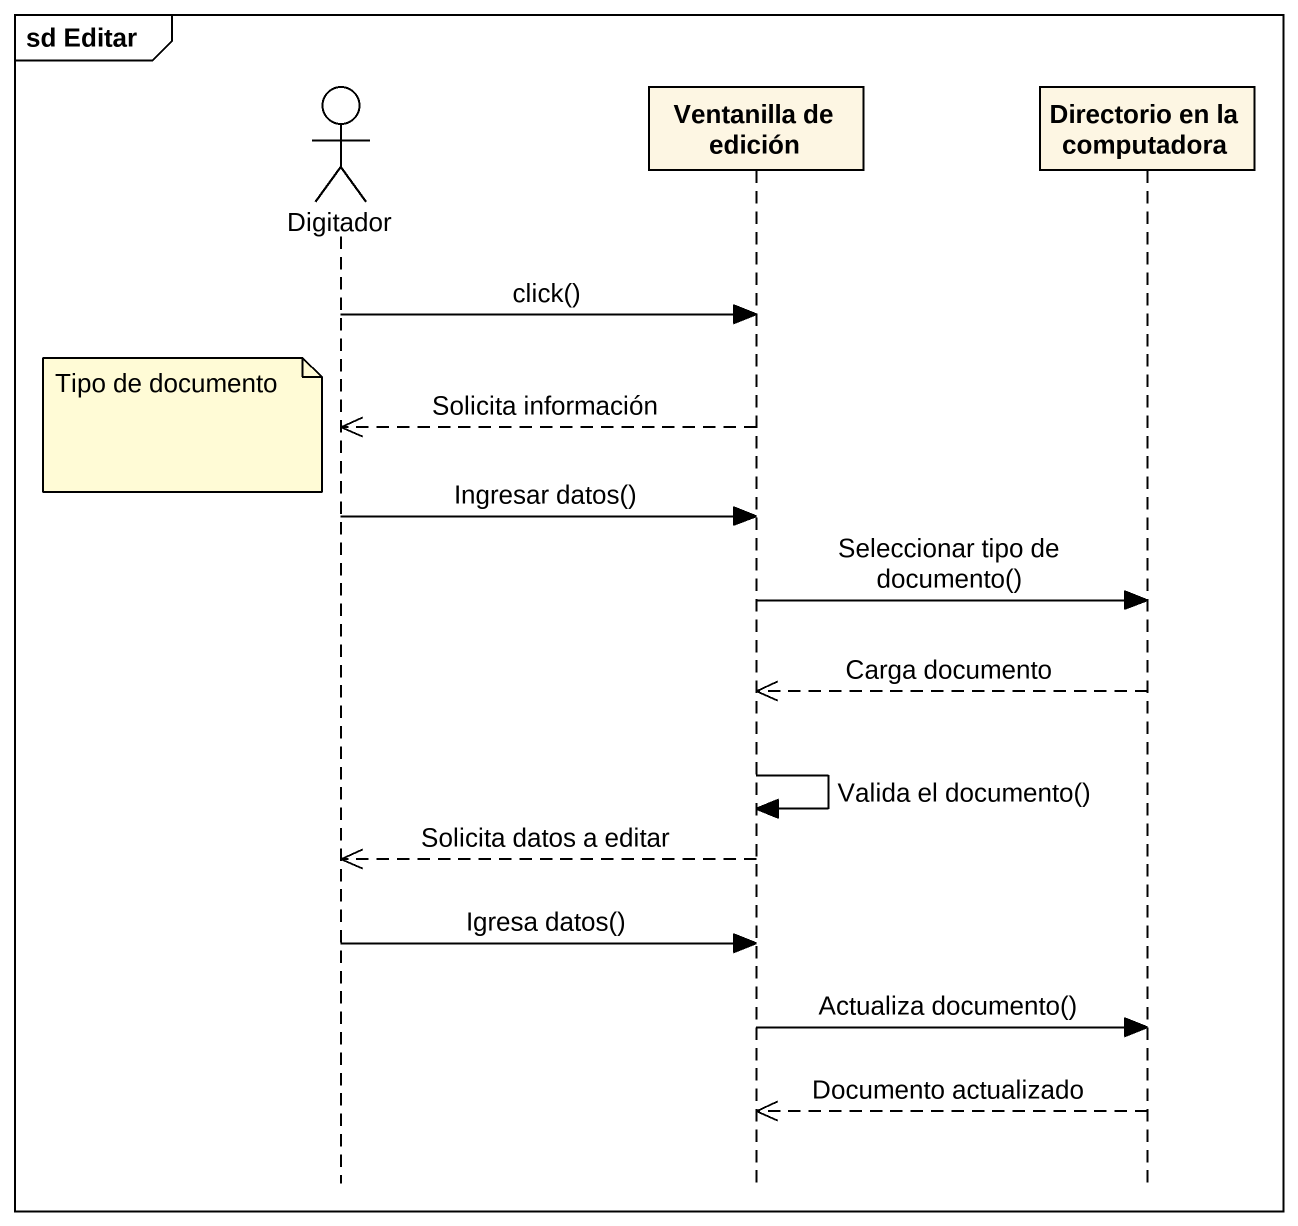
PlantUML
@startuml
mainframe sd Editar
hide footbox
actor Digitador
participant "Ventanilla de edición" as Ventanilla_de_edición
participant "Directorio en la computadora" as Directorio_en_la_computadora

Digitador -> Ventanilla_de_edición : click()
note left of Digitador : Tipo de documento
Ventanilla_de_edición -->> Digitador : Solicita información
Digitador -> Ventanilla_de_edición : Ingresar datos()
Ventanilla_de_edición -> Directorio_en_la_computadora : Seleccionar tipo de documento()
Directorio_en_la_computadora -->> Ventanilla_de_edición : Carga documento
Ventanilla_de_edición -> Ventanilla_de_edición : Valida el documento()
Ventanilla_de_edición -->> Digitador : Solicita datos a editar
Digitador -> Ventanilla_de_edición : Igresa datos()
Ventanilla_de_edición -> Directorio_en_la_computadora : Actualiza documento()
Directorio_en_la_computadora -->> Ventanilla_de_edición : Documento actualizado
@enduml
